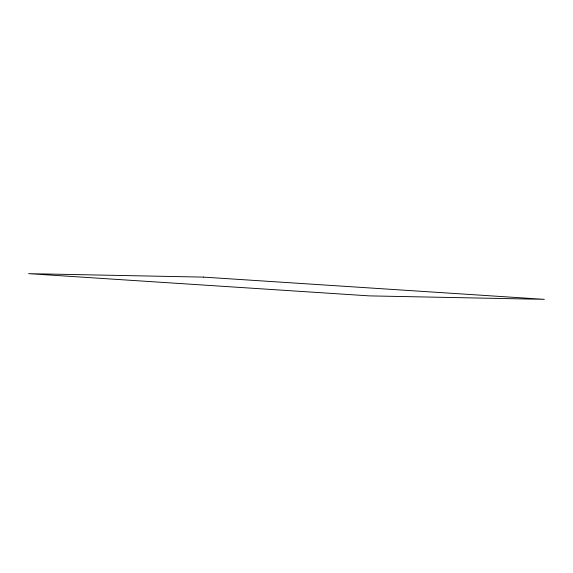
<?xml version="1.0" encoding="UTF-8"?>
<svg xmlns="http://www.w3.org/2000/svg" width="573" height="573" viewBox="0 0 573 573"><rect width="100%" height="100%" fill="white"/><g stroke="black" fill="none" stroke-linecap="round" stroke-linejoin="round"><path stroke-width="0.86" d="M203.58 277.117L28.65 273.658L369.42 295.883L544.35 299.342L203.58 277.117"/></g></svg>
